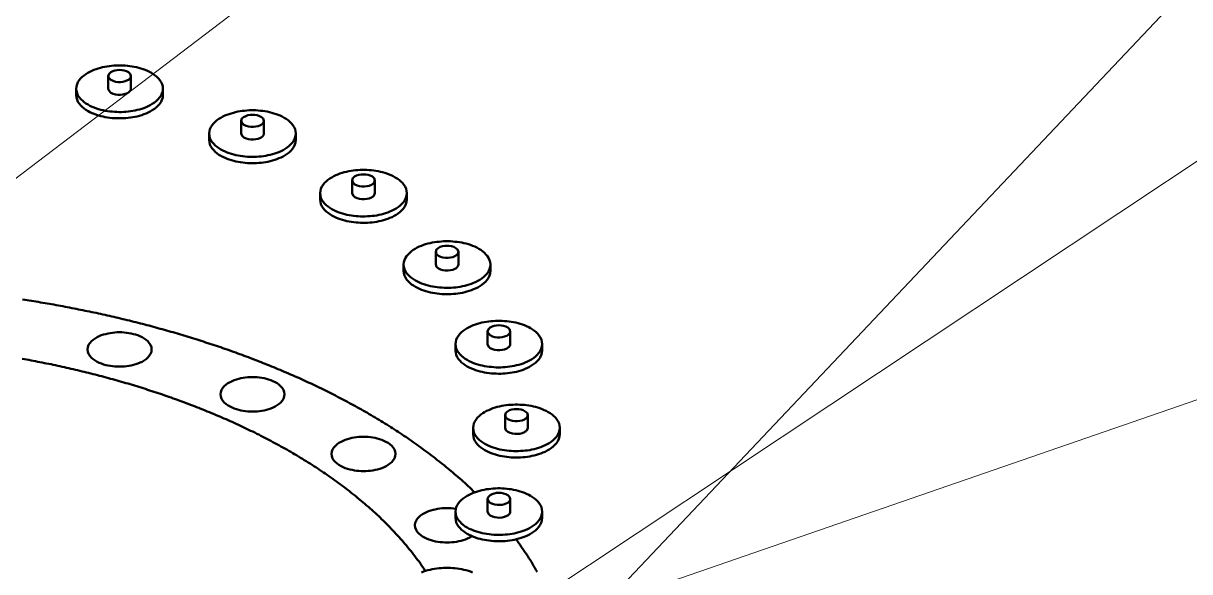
# Model space of a CAD drawing. Header units: millimetres. Extents: x 0 to 841, y 0 to 594.
# Drawn here: x 343.4 to 475, y 330.3 to 392.1 of the extents above; entities that cross this region are included whole.
import ezdxf

# ---------------------------------------------------------------- set-up
doc = ezdxf.new("R2010")
doc.units = ezdxf.units.MM
doc.layers.add('COTA', color=7, linetype='CONTINUOUS', lineweight=18)
doc.layers.add('VIS', color=7, linetype='CONTINUOUS', lineweight=50)

msp = doc.modelspace()

# ---------------------------------------------------------------- linework, layer by layer
at = {"layer": 'COTA'}
for p, q in [((327.15, 362.89), (556.82, 537.58)), ((390.73, 307.34), (557.25, 483.34)), ((369.61, 306.06), (556.67, 430.29)), ((345.11, 304.58), (556.22, 377.44))]:
    msp.add_line(p, q, dxfattribs=at)
at = {"layer": 'VIS'}
for points in [[(359.19, 384.75), (359.16, 385), (359.1, 385.25), (358.99, 385.48), (358.85, 385.7), (358.69, 385.9), (358.51, 386.08), (358.31, 386.24), (358.1, 386.39), (357.88, 386.53), (357.66, 386.65), (357.43, 386.76), (357.19, 386.86), (356.95, 386.95), (356.71, 387.03), (356.46, 387.1), (356.21, 387.16), (355.96, 387.21), (355.7, 387.26), (355.45, 387.3), (355.2, 387.33), (354.94, 387.35), (354.68, 387.36), (354.43, 387.37), (354.17, 387.37), (353.91, 387.36), (353.66, 387.35), (353.4, 387.33), (353.15, 387.3), (352.89, 387.26), (352.64, 387.21), (352.39, 387.16), (352.14, 387.1), (351.89, 387.03), (351.65, 386.95), (351.41, 386.86), (351.17, 386.76), (350.94, 386.65), (350.71, 386.53), (350.49, 386.39), (350.29, 386.24), (350.09, 386.08), (349.91, 385.9), (349.74, 385.7), (349.61, 385.48), (349.5, 385.25), (349.43, 385), (349.41, 384.75)], [(355.57, 386.18), (355.49, 386.42), (355.3, 386.6), (355.07, 386.73), (354.82, 386.81), (354.56, 386.85), (354.3, 386.86), (354.04, 386.85), (353.78, 386.81), (353.53, 386.73), (353.3, 386.6), (353.11, 386.42), (353.02, 386.18)], [(353.02, 386.18), (353.12, 385.92), (353.32, 385.74), (353.57, 385.62), (353.84, 385.54), (354.12, 385.5), (354.4, 385.5), (354.67, 385.53), (354.94, 385.59), (355.2, 385.7)], [(353.02, 386.18), (353.02, 384.75)], [(355.2, 385.7), (355.29, 385.75), (355.38, 385.82), (355.45, 385.89), (355.52, 385.98), (355.56, 386.07), (355.57, 386.18)], [(355.57, 386.18), (355.57, 384.75)], [(349.41, 384.75), (349.43, 384.49), (349.5, 384.24), (349.61, 384), (349.75, 383.78), (349.92, 383.58), (350.1, 383.4), (350.3, 383.24), (350.51, 383.09), (350.74, 382.95), (350.96, 382.83), (351.2, 382.72), (351.44, 382.62), (351.68, 382.53), (351.93, 382.45), (352.18, 382.38), (352.43, 382.32), (352.69, 382.27), (352.94, 382.22), (353.2, 382.19), (353.46, 382.16), (353.72, 382.14), (353.98, 382.13), (354.24, 382.12), (354.5, 382.12), (354.76, 382.13), (355.02, 382.15), (355.27, 382.17), (355.53, 382.21), (355.79, 382.25), (356.04, 382.3), (356.3, 382.35), (356.55, 382.42), (356.8, 382.49), (357.04, 382.57), (357.29, 382.67), (357.52, 382.77), (357.75, 382.89)], [(349.41, 384.75), (349.41, 384.03)], [(349.41, 384.03), (349.43, 383.77), (349.5, 383.52), (349.61, 383.28), (349.75, 383.07), (349.92, 382.87), (350.1, 382.68), (350.3, 382.52), (350.51, 382.37), (350.74, 382.23), (350.96, 382.11), (351.2, 382), (351.44, 381.9), (351.68, 381.81), (351.93, 381.73), (352.18, 381.66), (352.43, 381.6), (352.69, 381.55), (352.94, 381.51), (353.2, 381.47), (353.46, 381.44), (353.72, 381.42), (353.98, 381.41), (354.24, 381.41), (354.5, 381.41), (354.76, 381.42), (355.02, 381.43), (355.27, 381.46), (355.53, 381.49), (355.79, 381.53), (356.04, 381.58), (356.3, 381.63), (356.55, 381.7), (356.8, 381.77), (357.04, 381.86), (357.29, 381.95), (357.52, 382.06), (357.75, 382.17)], [(353.02, 384.75), (353.12, 384.49), (353.32, 384.3), (353.57, 384.18), (353.84, 384.11), (354.12, 384.07), (354.4, 384.06), (354.67, 384.09), (354.94, 384.16), (355.2, 384.26)], [(355.2, 384.26), (355.29, 384.32), (355.38, 384.38), (355.45, 384.46), (355.52, 384.54), (355.56, 384.64), (355.57, 384.75)], [(357.75, 382.89), (357.99, 383.03), (358.22, 383.18), (358.43, 383.35), (358.63, 383.53), (358.81, 383.74), (358.97, 383.97), (359.08, 384.21), (359.16, 384.47), (359.19, 384.75)], [(357.75, 382.17), (357.99, 382.31), (358.22, 382.46), (358.43, 382.63), (358.63, 382.82), (358.81, 383.02), (358.97, 383.25), (359.08, 383.5), (359.16, 383.76), (359.19, 384.03)], [(359.19, 384.75), (359.19, 384.03)], [(374.17, 379.69), (374.15, 379.95), (374.08, 380.19), (373.98, 380.43), (373.84, 380.64), (373.68, 380.84), (373.5, 381.02), (373.3, 381.19), (373.09, 381.34), (372.87, 381.47), (372.65, 381.6), (372.42, 381.71), (372.18, 381.81), (371.94, 381.89), (371.69, 381.97), (371.45, 382.04), (371.2, 382.11), (370.95, 382.16), (370.69, 382.2), (370.44, 382.24), (370.18, 382.27), (369.93, 382.29), (369.67, 382.31), (369.42, 382.31), (369.16, 382.31), (368.9, 382.31), (368.65, 382.29), (368.39, 382.27), (368.13, 382.24), (367.88, 382.2), (367.63, 382.16), (367.38, 382.11), (367.13, 382.04), (366.88, 381.97), (366.64, 381.89), (366.4, 381.81), (366.16, 381.71), (365.93, 381.6), (365.7, 381.47), (365.48, 381.34), (365.27, 381.19), (365.08, 381.02), (364.9, 380.84), (364.73, 380.64), (364.6, 380.43), (364.49, 380.19), (364.42, 379.95), (364.4, 379.69)], [(370.56, 381.12), (370.48, 381.37), (370.29, 381.55), (370.06, 381.67), (369.81, 381.75), (369.55, 381.79), (369.29, 381.81), (369.03, 381.79), (368.77, 381.75), (368.52, 381.67), (368.29, 381.55), (368.1, 381.37), (368.01, 381.12)], [(368.01, 381.12), (368.11, 380.87), (368.31, 380.68), (368.56, 380.56), (368.83, 380.48), (369.11, 380.45), (369.38, 380.44), (369.66, 380.47), (369.93, 380.53), (370.19, 380.64)], [(368.01, 381.12), (368.01, 379.69)], [(370.19, 380.64), (370.28, 380.69), (370.37, 380.76), (370.44, 380.83), (370.5, 380.92), (370.55, 381.02), (370.56, 381.12)], [(370.56, 381.12), (370.56, 379.69)], [(364.4, 379.69), (364.42, 379.43), (364.49, 379.18), (364.6, 378.95), (364.74, 378.73), (364.91, 378.53), (365.09, 378.34), (365.29, 378.18), (365.5, 378.03), (365.72, 377.89), (365.95, 377.77), (366.19, 377.66), (366.43, 377.56), (366.67, 377.47), (366.92, 377.39), (367.17, 377.32), (367.42, 377.26), (367.68, 377.21), (367.93, 377.17), (368.19, 377.13), (368.45, 377.1), (368.71, 377.08), (368.97, 377.07), (369.23, 377.07), (369.49, 377.07), (369.74, 377.08), (370, 377.09), (370.26, 377.12), (370.52, 377.15), (370.78, 377.19), (371.03, 377.24), (371.29, 377.3), (371.54, 377.36), (371.79, 377.43), (372.03, 377.52), (372.27, 377.61), (372.51, 377.72), (372.74, 377.83)], [(364.4, 379.69), (364.4, 378.97)], [(364.4, 378.97), (364.42, 378.71), (364.49, 378.46), (364.6, 378.23), (364.74, 378.01), (364.91, 377.81), (365.09, 377.63), (365.29, 377.46), (365.5, 377.31), (365.72, 377.18), (365.95, 377.05), (366.19, 376.94), (366.43, 376.84), (366.67, 376.76), (366.92, 376.68), (367.17, 376.61), (367.42, 376.55), (367.68, 376.5), (367.93, 376.45), (368.19, 376.42), (368.45, 376.39), (368.71, 376.37), (368.97, 376.35), (369.23, 376.35), (369.49, 376.35), (369.74, 376.36), (370, 376.38), (370.26, 376.4), (370.52, 376.43), (370.78, 376.47), (371.03, 376.52), (371.29, 376.58), (371.54, 376.64), (371.79, 376.72), (372.03, 376.8), (372.27, 376.9), (372.51, 377), (372.74, 377.12)], [(368.01, 379.69), (368.11, 379.43), (368.31, 379.25), (368.56, 379.13), (368.83, 379.05), (369.11, 379.01), (369.38, 379.01), (369.66, 379.04), (369.93, 379.1), (370.19, 379.21)], [(370.19, 379.21), (370.28, 379.26), (370.37, 379.32), (370.44, 379.4), (370.5, 379.49), (370.55, 379.58), (370.56, 379.69)], [(372.74, 377.83), (372.98, 377.97), (373.21, 378.12), (373.42, 378.29), (373.62, 378.48), (373.8, 378.68), (373.95, 378.91), (374.07, 379.16), (374.15, 379.42), (374.17, 379.69)], [(372.74, 377.12), (372.98, 377.25), (373.21, 377.41), (373.42, 377.57), (373.62, 377.76), (373.8, 377.97), (373.95, 378.19), (374.07, 378.44), (374.15, 378.7), (374.17, 378.97)], [(374.17, 379.69), (374.17, 378.97)], [(386.69, 372.97), (386.67, 373.22), (386.6, 373.47), (386.49, 373.71), (386.36, 373.92), (386.2, 374.12), (386.01, 374.3), (385.82, 374.47), (385.61, 374.62), (385.39, 374.75), (385.16, 374.87), (384.93, 374.99), (384.7, 375.08), (384.45, 375.17), (384.21, 375.25), (383.96, 375.32), (383.71, 375.38), (383.46, 375.44), (383.21, 375.48), (382.96, 375.52), (382.7, 375.55), (382.45, 375.57), (382.19, 375.59), (381.93, 375.59), (381.68, 375.59), (381.42, 375.59), (381.16, 375.57), (380.91, 375.55), (380.65, 375.52), (380.4, 375.48), (380.14, 375.44), (379.89, 375.38), (379.64, 375.32), (379.4, 375.25), (379.15, 375.17), (378.91, 375.08), (378.68, 374.99), (378.44, 374.87), (378.22, 374.75), (378, 374.62), (377.79, 374.47), (377.59, 374.3), (377.41, 374.12), (377.25, 373.92), (377.11, 373.71), (377.01, 373.47), (376.94, 373.22), (376.92, 372.97)], [(383.08, 374.4), (382.99, 374.65), (382.81, 374.83), (382.57, 374.95), (382.32, 375.03), (382.07, 375.07), (381.8, 375.09), (381.54, 375.07), (381.28, 375.03), (381.03, 374.95), (380.8, 374.83), (380.61, 374.65), (380.53, 374.4)], [(380.53, 374.4), (380.62, 374.15), (380.83, 373.96), (381.08, 373.84), (381.35, 373.76), (381.62, 373.73), (381.9, 373.72), (382.18, 373.75), (382.45, 373.81), (382.71, 373.92)], [(380.53, 374.4), (380.53, 372.97)], [(382.71, 373.92), (382.8, 373.97), (382.88, 374.04), (382.96, 374.11), (383.02, 374.2), (383.06, 374.3), (383.08, 374.4)], [(383.08, 374.4), (383.08, 372.97)], [(376.92, 372.97), (376.94, 372.71), (377.01, 372.46), (377.12, 372.23), (377.26, 372.01), (377.42, 371.81), (377.61, 371.62), (377.81, 371.46), (378.02, 371.31), (378.24, 371.17), (378.47, 371.05), (378.7, 370.94), (378.94, 370.84), (379.19, 370.75), (379.44, 370.67), (379.69, 370.6), (379.94, 370.54), (380.19, 370.49), (380.45, 370.45), (380.71, 370.41), (380.96, 370.38), (381.22, 370.36), (381.48, 370.35), (381.74, 370.35), (382, 370.35), (382.26, 370.36), (382.52, 370.37), (382.78, 370.4), (383.04, 370.43), (383.29, 370.47), (383.55, 370.52), (383.8, 370.57), (384.05, 370.64), (384.3, 370.71), (384.55, 370.8), (384.79, 370.89), (385.03, 371), (385.26, 371.11)], [(376.92, 372.97), (376.92, 372.25)], [(376.92, 372.25), (376.94, 371.99), (377.01, 371.74), (377.12, 371.51), (377.26, 371.29), (377.42, 371.09), (377.61, 370.91), (377.81, 370.74), (378.02, 370.59), (378.24, 370.46), (378.47, 370.33), (378.7, 370.22), (378.94, 370.12), (379.19, 370.04), (379.44, 369.96), (379.69, 369.89), (379.94, 369.83), (380.19, 369.77), (380.45, 369.73), (380.71, 369.7), (380.96, 369.67), (381.22, 369.65), (381.48, 369.63), (381.74, 369.63), (382, 369.63), (382.26, 369.64), (382.52, 369.66), (382.78, 369.68), (383.04, 369.71), (383.29, 369.75), (383.55, 369.8), (383.8, 369.86), (384.05, 369.92), (384.3, 370), (384.55, 370.08), (384.79, 370.18), (385.03, 370.28), (385.26, 370.4)], [(380.53, 372.97), (380.62, 372.71), (380.83, 372.53), (381.08, 372.41), (381.35, 372.33), (381.62, 372.29), (381.9, 372.29), (382.18, 372.32), (382.45, 372.38), (382.71, 372.49)], [(382.71, 372.49), (382.8, 372.54), (382.88, 372.6), (382.96, 372.68), (383.02, 372.77), (383.06, 372.86), (383.08, 372.97)], [(385.26, 371.11), (385.5, 371.25), (385.72, 371.4), (385.94, 371.57), (386.14, 371.76), (386.32, 371.96), (386.47, 372.19), (386.59, 372.44), (386.67, 372.7), (386.69, 372.97)], [(385.26, 370.4), (385.5, 370.53), (385.72, 370.69), (385.94, 370.85), (386.14, 371.04), (386.32, 371.25), (386.47, 371.47), (386.59, 371.72), (386.67, 371.98), (386.69, 372.25)], [(386.69, 372.97), (386.69, 372.25)], [(396.11, 364.92), (396.09, 365.18), (396.02, 365.43), (395.91, 365.66), (395.78, 365.88), (395.61, 366.07), (395.43, 366.26), (395.23, 366.42), (395.03, 366.57), (394.81, 366.71), (394.58, 366.83), (394.35, 366.94), (394.11, 367.04), (393.87, 367.13), (393.63, 367.21), (393.38, 367.28), (393.13, 367.34), (392.88, 367.39), (392.63, 367.44), (392.37, 367.47), (392.12, 367.5), (391.86, 367.52), (391.61, 367.54), (391.35, 367.55), (391.09, 367.55), (390.84, 367.54), (390.58, 367.52), (390.32, 367.5), (390.07, 367.47), (389.82, 367.44), (389.56, 367.39), (389.31, 367.34), (389.06, 367.28), (388.81, 367.21), (388.57, 367.13), (388.33, 367.04), (388.09, 366.94), (387.86, 366.83), (387.64, 366.71), (387.42, 366.57), (387.21, 366.42), (387.01, 366.26), (386.83, 366.07), (386.67, 365.88), (386.53, 365.66), (386.42, 365.43), (386.36, 365.18), (386.33, 364.92)], [(392.5, 366.36), (392.41, 366.6), (392.22, 366.78), (391.99, 366.9), (391.74, 366.98), (391.48, 367.03), (391.22, 367.04), (390.96, 367.03), (390.7, 366.98), (390.45, 366.9), (390.22, 366.78), (390.03, 366.6), (389.95, 366.36)], [(389.95, 366.36), (390.04, 366.1), (390.25, 365.92), (390.5, 365.79), (390.76, 365.72), (391.04, 365.68), (391.32, 365.67), (391.6, 365.7), (391.87, 365.77), (392.12, 365.87)], [(389.95, 366.36), (389.95, 364.92)], [(392.12, 365.87), (392.21, 365.93), (392.3, 365.99), (392.38, 366.07), (392.44, 366.15), (392.48, 366.25), (392.5, 366.36)], [(392.5, 366.36), (392.5, 364.92)], [(386.33, 364.92), (386.36, 364.66), (386.43, 364.41), (386.53, 364.18), (386.67, 363.96), (386.84, 363.76), (387.02, 363.58), (387.23, 363.41), (387.44, 363.26), (387.66, 363.13), (387.89, 363), (388.12, 362.89), (388.36, 362.79), (388.61, 362.71), (388.85, 362.63), (389.1, 362.56), (389.36, 362.5), (389.61, 362.44), (389.87, 362.4), (390.12, 362.37), (390.38, 362.34), (390.64, 362.32), (390.9, 362.3), (391.16, 362.3), (391.42, 362.3), (391.68, 362.31), (391.94, 362.33), (392.2, 362.35), (392.45, 362.38), (392.71, 362.42), (392.97, 362.47), (393.22, 362.53), (393.47, 362.59), (393.72, 362.67), (393.97, 362.75), (394.21, 362.85), (394.45, 362.95), (394.68, 363.07)], [(386.33, 364.92), (386.33, 364.21)], [(389.95, 364.92), (390.04, 364.67), (390.25, 364.48), (390.5, 364.36), (390.76, 364.28), (391.04, 364.24), (391.32, 364.24), (391.6, 364.27), (391.87, 364.33), (392.12, 364.44)], [(392.12, 364.44), (392.21, 364.49), (392.3, 364.56), (392.38, 364.63), (392.44, 364.72), (392.48, 364.82), (392.5, 364.92)], [(394.68, 363.07), (394.91, 363.2), (395.14, 363.36), (395.36, 363.52), (395.56, 363.71), (395.74, 363.92), (395.89, 364.14), (396.01, 364.39), (396.08, 364.65), (396.11, 364.92)], [(396.11, 364.92), (396.11, 364.21)], [(386.33, 364.21), (386.36, 363.95), (386.43, 363.7), (386.53, 363.46), (386.67, 363.24), (386.84, 363.04), (387.02, 362.86), (387.23, 362.69), (387.44, 362.54), (387.66, 362.41), (387.89, 362.29), (388.12, 362.18), (388.36, 362.08), (388.61, 361.99), (388.85, 361.91), (389.1, 361.84), (389.36, 361.78), (389.61, 361.73), (389.87, 361.68), (390.12, 361.65), (390.38, 361.62), (390.64, 361.6), (390.9, 361.59), (391.16, 361.58), (391.42, 361.58), (391.68, 361.59), (391.94, 361.61), (392.2, 361.63), (392.45, 361.67), (392.71, 361.71), (392.97, 361.75), (393.22, 361.81), (393.47, 361.88), (393.72, 361.95), (393.97, 362.03), (394.21, 362.13), (394.45, 362.23), (394.68, 362.35)], [(394.68, 362.35), (394.91, 362.49), (395.14, 362.64), (395.36, 362.81), (395.56, 362.99), (395.74, 363.2), (395.89, 363.43), (396.01, 363.67), (396.08, 363.93), (396.11, 364.21)], [(394.33, 339.24), (394.15, 339.42), (393.97, 339.59), (393.78, 339.77), (393.59, 339.94), (393.41, 340.12), (393.22, 340.29), (393.03, 340.46), (392.84, 340.63), (392.65, 340.8), (392.45, 340.97), (392.26, 341.14), (392.07, 341.3), (391.87, 341.47), (391.68, 341.64), (391.48, 341.8), (391.29, 341.96), (391.09, 342.13), (390.89, 342.29), (390.69, 342.45), (390.49, 342.61), (390.29, 342.77), (390.09, 342.92), (389.89, 343.08), (389.69, 343.24), (389.48, 343.39), (389.28, 343.55), (389.08, 343.7), (388.87, 343.85), (388.66, 344.01), (388.46, 344.16), (388.25, 344.31), (388.04, 344.46), (387.84, 344.6), (387.63, 344.75), (387.42, 344.9), (387.21, 345.05), (387, 345.19), (386.79, 345.34), (386.58, 345.48), (386.36, 345.62), (386.15, 345.76), (385.94, 345.9), (385.72, 346.05), (385.51, 346.19), (385.3, 346.32), (385.08, 346.46), (384.87, 346.6), (384.65, 346.74), (384.43, 346.87), (384.22, 347.01), (384, 347.14), (383.78, 347.27), (383.56, 347.41), (383.34, 347.54), (383.12, 347.67), (382.9, 347.8), (382.68, 347.93), (382.46, 348.06), (382.24, 348.19), (382.02, 348.31), (381.8, 348.44), (381.57, 348.57), (381.35, 348.69), (381.13, 348.82), (380.9, 348.94), (380.68, 349.06), (380.46, 349.19), (380.23, 349.31), (380.01, 349.43), (379.78, 349.55), (379.55, 349.67), (379.33, 349.79), (379.1, 349.91), (378.87, 350.02), (378.65, 350.14), (378.42, 350.26), (378.19, 350.37), (377.96, 350.49), (377.73, 350.6), (377.51, 350.71), (377.28, 350.83), (377.05, 350.94), (376.82, 351.05), (376.59, 351.16), (376.35, 351.27), (376.12, 351.38), (375.89, 351.49), (375.66, 351.6), (375.43, 351.7), (375.2, 351.81), (374.96, 351.92), (374.73, 352.02), (374.5, 352.13), (374.27, 352.23), (374.03, 352.34), (373.8, 352.44), (373.56, 352.54), (373.33, 352.64), (373.09, 352.74), (372.86, 352.84), (372.62, 352.94), (372.39, 353.04), (372.15, 353.14), (371.92, 353.24), (371.68, 353.34), (371.44, 353.44), (371.21, 353.53), (370.97, 353.63), (370.73, 353.72), (370.49, 353.82), (370.26, 353.91), (370.02, 354), (369.78, 354.1), (369.54, 354.19), (369.3, 354.28), (369.06, 354.37), (368.83, 354.46), (368.59, 354.55), (368.35, 354.64), (368.11, 354.73), (367.87, 354.82), (367.63, 354.91), (367.39, 354.99), (367.15, 355.08), (366.91, 355.17), (366.66, 355.25), (366.42, 355.34), (366.18, 355.42), (365.94, 355.5), (365.7, 355.59), (365.46, 355.67), (365.21, 355.75), (364.97, 355.83), (364.73, 355.91), (364.49, 355.99), (364.24, 356.07), (364, 356.15), (363.76, 356.23), (363.51, 356.31), (363.27, 356.39), (363.03, 356.46), (362.78, 356.54), (362.54, 356.62), (362.3, 356.69), (362.05, 356.77), (361.81, 356.84), (361.56, 356.92), (361.32, 356.99), (361.07, 357.06), (360.83, 357.13), (360.58, 357.21), (360.34, 357.28), (360.09, 357.35), (359.84, 357.42), (359.6, 357.49), (359.35, 357.56), (359.11, 357.63), (358.86, 357.69), (358.61, 357.76), (358.37, 357.83), (358.12, 357.9), (357.87, 357.96), (357.63, 358.03), (357.38, 358.09), (357.13, 358.16), (356.88, 358.22), (356.64, 358.29), (356.39, 358.35), (356.14, 358.41), (355.89, 358.47), (355.64, 358.54), (355.4, 358.6), (355.15, 358.66), (354.9, 358.72), (354.65, 358.78), (354.4, 358.84), (354.15, 358.9), (353.91, 358.95), (353.66, 359.01), (353.41, 359.07), (353.16, 359.13), (352.91, 359.18), (352.66, 359.24), (352.41, 359.29), (352.16, 359.35), (351.91, 359.4), (351.66, 359.46), (351.41, 359.51), (351.16, 359.57), (350.91, 359.62), (350.66, 359.67), (350.41, 359.72), (350.16, 359.77), (349.91, 359.82), (349.66, 359.87), (349.41, 359.92), (349.16, 359.97), (348.91, 360.02), (348.65, 360.07), (348.4, 360.12), (348.15, 360.17), (347.9, 360.21), (347.65, 360.26), (347.4, 360.31), (347.15, 360.35), (346.9, 360.4), (346.64, 360.44), (346.39, 360.49), (346.14, 360.53), (345.89, 360.57), (345.64, 360.62), (345.38, 360.66), (345.13, 360.7), (344.88, 360.74), (344.63, 360.79), (344.38, 360.83), (344.12, 360.87), (343.87, 360.91), (343.62, 360.95), (343.37, 360.98)], [(401.96, 355.95), (401.93, 356.21), (401.86, 356.45), (401.76, 356.69), (401.62, 356.9), (401.46, 357.1), (401.28, 357.29), (401.08, 357.45), (400.87, 357.6), (400.65, 357.73), (400.43, 357.86), (400.2, 357.97), (399.96, 358.07), (399.72, 358.16), (399.47, 358.24), (399.23, 358.31), (398.98, 358.37), (398.73, 358.42), (398.47, 358.46), (398.22, 358.5), (397.97, 358.53), (397.71, 358.55), (397.45, 358.57), (397.2, 358.57), (396.94, 358.57), (396.68, 358.57), (396.43, 358.55), (396.17, 358.53), (395.92, 358.5), (395.66, 358.46), (395.41, 358.42), (395.16, 358.37), (394.91, 358.31), (394.66, 358.24), (394.42, 358.16), (394.18, 358.07), (393.94, 357.97), (393.71, 357.86), (393.48, 357.73), (393.26, 357.6), (393.06, 357.45), (392.86, 357.29), (392.68, 357.1), (392.51, 356.9), (392.38, 356.69), (392.27, 356.45), (392.2, 356.21), (392.18, 355.95)], [(398.34, 357.39), (398.26, 357.63), (398.07, 357.81), (397.84, 357.93), (397.59, 358.01), (397.33, 358.06), (397.07, 358.07), (396.81, 358.06), (396.55, 358.01), (396.3, 357.93), (396.07, 357.81), (395.88, 357.63), (395.79, 357.39)], [(350.69, 355.34), (350.72, 355.6), (350.81, 355.85), (350.95, 356.07), (351.12, 356.27), (351.32, 356.44), (351.53, 356.59), (351.76, 356.73), (352, 356.84), (352.24, 356.94), (352.49, 357.02), (352.74, 357.09), (353, 357.15), (353.25, 357.2), (353.51, 357.24), (353.77, 357.26), (354.04, 357.28), (354.3, 357.28), (354.56, 357.28), (354.82, 357.26), (355.08, 357.24), (355.34, 357.2), (355.6, 357.15), (355.86, 357.09), (356.11, 357.02), (356.36, 356.94), (356.6, 356.84), (356.84, 356.73), (357.06, 356.59), (357.28, 356.44), (357.47, 356.27), (357.65, 356.07), (357.79, 355.85), (357.88, 355.6), (357.91, 355.34)], [(357.91, 355.34), (357.88, 355.6), (357.79, 355.85), (357.65, 356.07), (357.47, 356.27), (357.28, 356.44), (357.06, 356.59), (356.84, 356.73), (356.6, 356.84), (356.36, 356.94), (356.11, 357.02), (355.86, 357.09), (355.6, 357.15), (355.34, 357.2), (355.08, 357.24), (354.82, 357.26), (354.56, 357.28), (354.3, 357.28), (354.04, 357.28), (353.77, 357.26), (353.51, 357.24), (353.25, 357.2), (353, 357.15), (352.74, 357.09), (352.49, 357.02), (352.24, 356.94), (352, 356.84), (351.76, 356.73), (351.53, 356.59), (351.32, 356.44), (351.12, 356.27), (350.95, 356.07), (350.81, 355.85), (350.72, 355.6), (350.69, 355.34)], [(395.79, 357.39), (395.89, 357.13), (396.09, 356.94), (396.34, 356.82), (396.61, 356.75), (396.89, 356.71), (397.16, 356.7), (397.44, 356.73), (397.71, 356.8), (397.97, 356.9)], [(395.79, 357.39), (395.79, 355.95)], [(397.97, 356.9), (398.06, 356.96), (398.15, 357.02), (398.22, 357.1), (398.29, 357.18), (398.33, 357.28), (398.34, 357.39)], [(398.34, 357.39), (398.34, 355.95)], [(356.85, 353.97), (356.62, 353.86), (356.37, 353.76), (356.13, 353.67), (355.87, 353.6), (355.62, 353.54), (355.36, 353.49), (355.1, 353.45), (354.84, 353.43), (354.57, 353.41), (354.31, 353.41), (354.05, 353.41), (353.78, 353.43), (353.52, 353.45), (353.26, 353.49), (353, 353.53), (352.75, 353.59), (352.49, 353.66), (352.25, 353.75), (352, 353.85), (351.76, 353.96), (351.54, 354.09), (351.32, 354.25), (351.12, 354.42), (350.95, 354.62), (350.81, 354.84), (350.72, 355.08), (350.69, 355.34)], [(350.69, 355.34), (350.72, 355.08), (350.81, 354.84), (350.95, 354.62), (351.12, 354.42), (351.32, 354.25), (351.54, 354.09), (351.76, 353.96), (352, 353.85), (352.25, 353.75), (352.49, 353.66), (352.75, 353.59), (353, 353.53), (353.26, 353.49), (353.52, 353.45), (353.78, 353.43), (354.05, 353.41), (354.31, 353.41), (354.57, 353.41), (354.84, 353.43), (355.1, 353.45), (355.36, 353.49), (355.62, 353.54), (355.87, 353.6), (356.13, 353.67), (356.37, 353.76), (356.62, 353.86), (356.85, 353.97)], [(357.91, 355.34), (357.88, 355.09), (357.79, 354.84), (357.65, 354.62), (357.48, 354.43), (357.29, 354.26), (357.08, 354.11), (356.85, 353.97)], [(356.85, 353.97), (357.08, 354.11), (357.29, 354.26), (357.48, 354.43), (357.65, 354.62), (357.79, 354.84), (357.88, 355.09), (357.91, 355.34)], [(392.18, 355.95), (392.2, 355.69), (392.27, 355.44), (392.38, 355.21), (392.52, 354.99), (392.69, 354.79), (392.87, 354.61), (393.07, 354.44), (393.28, 354.29), (393.5, 354.16), (393.73, 354.03), (393.97, 353.92), (394.21, 353.82), (394.45, 353.73), (394.7, 353.66), (394.95, 353.59), (395.2, 353.53), (395.46, 353.47), (395.71, 353.43), (395.97, 353.39), (396.23, 353.37), (396.49, 353.35), (396.75, 353.33), (397.01, 353.33), (397.27, 353.33), (397.53, 353.34), (397.79, 353.36), (398.04, 353.38), (398.3, 353.41), (398.56, 353.45), (398.81, 353.5), (399.07, 353.56), (399.32, 353.62), (399.57, 353.7), (399.81, 353.78), (400.05, 353.87), (400.29, 353.98), (400.52, 354.1)], [(392.18, 355.95), (392.18, 355.23)], [(392.18, 355.23), (392.2, 354.98), (392.27, 354.73), (392.38, 354.49), (392.52, 354.27), (392.69, 354.07), (392.87, 353.89), (393.07, 353.72), (393.28, 353.57), (393.5, 353.44), (393.73, 353.32), (393.97, 353.21), (394.21, 353.11), (394.45, 353.02), (394.7, 352.94), (394.95, 352.87), (395.2, 352.81), (395.46, 352.76), (395.71, 352.71), (395.97, 352.68), (396.23, 352.65), (396.49, 352.63), (396.75, 352.62), (397.01, 352.61), (397.27, 352.61), (397.53, 352.62), (397.79, 352.64), (398.04, 352.66), (398.3, 352.7), (398.56, 352.74), (398.81, 352.78), (399.07, 352.84), (399.32, 352.91), (399.57, 352.98), (399.81, 353.06), (400.05, 353.16), (400.29, 353.26), (400.52, 353.38)], [(395.79, 355.95), (395.89, 355.69), (396.09, 355.51), (396.34, 355.39), (396.61, 355.31), (396.89, 355.27), (397.16, 355.27), (397.44, 355.3), (397.71, 355.36), (397.97, 355.47)], [(397.97, 355.47), (398.06, 355.52), (398.15, 355.59), (398.22, 355.66), (398.29, 355.75), (398.33, 355.85), (398.34, 355.95)], [(400.52, 354.1), (400.76, 354.23), (400.99, 354.38), (401.2, 354.55), (401.4, 354.74), (401.58, 354.95), (401.73, 355.17), (401.85, 355.42), (401.93, 355.68), (401.96, 355.95)], [(400.52, 353.38), (400.76, 353.52), (400.99, 353.67), (401.2, 353.84), (401.4, 354.02), (401.58, 354.23), (401.73, 354.45), (401.85, 354.7), (401.93, 354.96), (401.96, 355.23)], [(401.96, 355.95), (401.96, 355.23)], [(388.8, 330.37), (388.65, 330.58), (388.51, 330.79), (388.36, 331), (388.22, 331.21), (388.07, 331.42), (387.91, 331.63), (387.76, 331.83), (387.61, 332.03), (387.45, 332.24), (387.29, 332.44), (387.13, 332.64), (386.97, 332.84), (386.81, 333.03), (386.65, 333.23), (386.48, 333.43), (386.32, 333.62), (386.15, 333.81), (385.98, 334), (385.81, 334.19), (385.64, 334.38), (385.46, 334.57), (385.29, 334.76), (385.11, 334.94), (384.94, 335.13), (384.76, 335.31), (384.58, 335.5), (384.4, 335.68), (384.22, 335.86), (384.04, 336.04), (383.85, 336.21), (383.67, 336.39), (383.48, 336.57), (383.29, 336.74), (383.11, 336.91), (382.92, 337.09), (382.73, 337.26), (382.54, 337.43), (382.35, 337.6), (382.15, 337.77), (381.96, 337.93), (381.76, 338.1), (381.57, 338.26), (381.37, 338.43), (381.18, 338.59), (380.98, 338.75), (380.78, 338.91), (380.58, 339.07), (380.38, 339.23), (380.18, 339.39), (379.98, 339.54), (379.77, 339.7), (379.57, 339.85), (379.36, 340.01), (379.16, 340.16), (378.95, 340.31), (378.75, 340.46), (378.54, 340.61), (378.33, 340.76), (378.12, 340.91), (377.91, 341.06), (377.7, 341.2), (377.49, 341.35), (377.28, 341.49), (377.07, 341.63), (376.86, 341.77), (376.64, 341.92), (376.43, 342.06), (376.21, 342.19), (376, 342.33), (375.78, 342.47), (375.57, 342.61), (375.35, 342.74), (375.13, 342.88), (374.92, 343.01), (374.7, 343.14), (374.48, 343.28), (374.26, 343.41), (374.04, 343.54), (373.82, 343.67), (373.6, 343.79), (373.38, 343.92), (373.15, 344.05), (372.93, 344.17), (372.71, 344.3), (372.49, 344.42), (372.26, 344.55), (372.04, 344.67), (371.81, 344.79), (371.59, 344.91), (371.36, 345.03), (371.14, 345.15), (370.91, 345.27), (370.68, 345.39), (370.45, 345.51), (370.23, 345.62), (370, 345.74), (369.77, 345.85), (369.54, 345.97), (369.31, 346.08), (369.08, 346.19), (368.85, 346.3), (368.62, 346.41), (368.39, 346.52), (368.16, 346.63), (367.93, 346.74), (367.7, 346.85), (367.46, 346.96), (367.23, 347.06), (367, 347.17), (366.77, 347.27), (366.53, 347.38), (366.3, 347.48), (366.06, 347.58), (365.83, 347.68), (365.59, 347.78), (365.36, 347.88), (365.12, 347.98), (364.89, 348.08), (364.65, 348.18), (364.42, 348.28), (364.18, 348.37), (363.94, 348.47), (363.7, 348.57), (363.47, 348.66), (363.23, 348.76), (362.99, 348.85), (362.75, 348.94), (362.51, 349.03), (362.28, 349.12), (362.04, 349.21), (361.8, 349.3), (361.56, 349.39), (361.32, 349.48), (361.08, 349.57), (360.84, 349.66), (360.6, 349.74), (360.36, 349.83), (360.12, 349.92), (359.87, 350), (359.63, 350.08), (359.39, 350.17), (359.15, 350.25), (358.91, 350.33), (358.66, 350.41), (358.42, 350.49), (358.18, 350.58), (357.94, 350.65), (357.69, 350.73), (357.45, 350.81), (357.21, 350.89), (356.96, 350.97), (356.72, 351.04), (356.47, 351.12), (356.23, 351.19), (355.99, 351.27), (355.74, 351.34), (355.5, 351.42), (355.25, 351.49), (355.01, 351.56), (354.76, 351.63), (354.51, 351.7), (354.27, 351.77), (354.02, 351.84), (353.78, 351.91), (353.53, 351.98), (353.28, 352.05), (353.04, 352.12), (352.79, 352.18), (352.54, 352.25), (352.3, 352.32), (352.05, 352.38), (351.8, 352.44), (351.55, 352.51), (351.31, 352.57), (351.06, 352.63), (350.81, 352.7), (350.56, 352.76), (350.31, 352.82), (350.07, 352.88), (349.82, 352.94), (349.57, 353), (349.32, 353.06), (349.07, 353.12), (348.82, 353.17), (348.57, 353.23), (348.32, 353.29), (348.07, 353.34), (347.82, 353.4), (347.57, 353.45), (347.32, 353.51), (347.07, 353.56), (346.82, 353.62), (346.57, 353.67), (346.32, 353.72), (346.07, 353.77), (345.82, 353.82), (345.57, 353.87), (345.32, 353.92), (345.07, 353.97), (344.82, 354.02), (344.57, 354.07), (344.32, 354.12), (344.07, 354.17), (343.82, 354.21), (343.56, 354.26), (343.31, 354.3)], [(388.8, 330.37), (388.65, 330.58), (388.51, 330.79), (388.36, 331), (388.22, 331.21), (388.07, 331.42), (387.91, 331.63), (387.76, 331.83), (387.61, 332.03), (387.45, 332.24), (387.29, 332.44), (387.13, 332.64), (386.97, 332.84), (386.81, 333.03), (386.65, 333.23), (386.48, 333.43), (386.32, 333.62), (386.15, 333.81), (385.98, 334), (385.81, 334.19), (385.64, 334.38), (385.46, 334.57), (385.29, 334.76), (385.11, 334.94), (384.94, 335.13), (384.76, 335.31), (384.58, 335.5), (384.4, 335.68), (384.22, 335.86), (384.04, 336.04), (383.85, 336.21), (383.67, 336.39), (383.48, 336.57), (383.29, 336.74), (383.11, 336.91), (382.92, 337.09), (382.73, 337.26), (382.54, 337.43), (382.35, 337.6), (382.15, 337.77), (381.96, 337.93), (381.76, 338.1), (381.57, 338.26), (381.37, 338.43), (381.18, 338.59), (380.98, 338.75), (380.78, 338.91), (380.58, 339.07), (380.38, 339.23), (380.18, 339.39), (379.98, 339.54), (379.77, 339.7), (379.57, 339.85), (379.36, 340.01), (379.16, 340.16), (378.95, 340.31), (378.75, 340.46), (378.54, 340.61), (378.33, 340.76), (378.12, 340.91), (377.91, 341.06), (377.7, 341.2), (377.49, 341.35), (377.28, 341.49), (377.07, 341.63), (376.86, 341.77), (376.64, 341.92), (376.43, 342.06), (376.21, 342.19), (376, 342.33), (375.78, 342.47), (375.57, 342.61), (375.35, 342.74), (375.13, 342.88), (374.92, 343.01), (374.7, 343.14), (374.48, 343.28), (374.26, 343.41), (374.04, 343.54), (373.82, 343.67), (373.6, 343.79), (373.38, 343.92), (373.15, 344.05), (372.93, 344.17), (372.71, 344.3), (372.49, 344.42), (372.26, 344.55), (372.04, 344.67), (371.81, 344.79), (371.59, 344.91), (371.36, 345.03), (371.14, 345.15), (370.91, 345.27), (370.68, 345.39), (370.45, 345.51), (370.23, 345.62), (370, 345.74), (369.77, 345.85), (369.54, 345.97), (369.31, 346.08), (369.08, 346.19), (368.85, 346.3), (368.62, 346.41), (368.39, 346.52), (368.16, 346.63), (367.93, 346.74), (367.7, 346.85), (367.46, 346.96), (367.23, 347.06), (367, 347.17), (366.77, 347.27), (366.53, 347.38), (366.3, 347.48), (366.06, 347.58), (365.83, 347.68), (365.59, 347.78), (365.36, 347.88), (365.12, 347.98), (364.89, 348.08), (364.65, 348.18), (364.42, 348.28), (364.18, 348.37), (363.94, 348.47), (363.7, 348.57), (363.47, 348.66), (363.23, 348.76), (362.99, 348.85), (362.75, 348.94), (362.51, 349.03), (362.28, 349.12), (362.04, 349.21), (361.8, 349.3), (361.56, 349.39), (361.32, 349.48), (361.08, 349.57), (360.84, 349.66), (360.6, 349.74), (360.36, 349.83), (360.12, 349.92), (359.87, 350), (359.63, 350.08), (359.39, 350.17), (359.15, 350.25), (358.91, 350.33), (358.66, 350.41), (358.42, 350.49), (358.18, 350.58), (357.94, 350.65), (357.69, 350.73), (357.45, 350.81), (357.21, 350.89), (356.96, 350.97), (356.72, 351.04), (356.47, 351.12), (356.23, 351.19), (355.99, 351.27), (355.74, 351.34), (355.5, 351.42), (355.25, 351.49), (355.01, 351.56), (354.76, 351.63), (354.51, 351.7), (354.27, 351.77), (354.02, 351.84), (353.78, 351.91), (353.53, 351.98), (353.28, 352.05), (353.04, 352.12), (352.79, 352.18), (352.54, 352.25), (352.3, 352.32), (352.05, 352.38), (351.8, 352.44), (351.55, 352.51), (351.31, 352.57), (351.06, 352.63), (350.81, 352.7), (350.56, 352.76), (350.31, 352.82), (350.07, 352.88), (349.82, 352.94), (349.57, 353), (349.32, 353.06), (349.07, 353.12), (348.82, 353.17), (348.57, 353.23), (348.32, 353.29), (348.07, 353.34), (347.82, 353.4), (347.57, 353.45), (347.32, 353.51), (347.07, 353.56), (346.82, 353.62), (346.57, 353.67), (346.32, 353.72), (346.07, 353.77), (345.82, 353.82), (345.57, 353.87), (345.32, 353.92), (345.07, 353.97), (344.82, 354.02), (344.57, 354.07), (344.32, 354.12), (344.07, 354.17), (343.82, 354.21), (343.56, 354.26), (343.31, 354.3)], [(365.67, 350.29), (365.71, 350.55), (365.8, 350.79), (365.94, 351.02), (366.11, 351.21), (366.31, 351.39), (366.52, 351.54), (366.75, 351.67), (366.98, 351.78), (367.23, 351.88), (367.48, 351.97), (367.73, 352.04), (367.98, 352.1), (368.24, 352.15), (368.5, 352.18), (368.76, 352.21), (369.02, 352.22), (369.29, 352.23), (369.55, 352.22), (369.81, 352.21), (370.07, 352.18), (370.33, 352.15), (370.59, 352.1), (370.85, 352.04), (371.1, 351.97), (371.35, 351.88), (371.59, 351.78), (371.83, 351.67), (372.05, 351.54), (372.27, 351.39), (372.46, 351.21), (372.64, 351.02), (372.77, 350.79), (372.87, 350.55), (372.9, 350.29)], [(372.9, 350.29), (372.87, 350.55), (372.77, 350.79), (372.64, 351.02), (372.46, 351.21), (372.27, 351.39), (372.05, 351.54), (371.83, 351.67), (371.59, 351.78), (371.35, 351.88), (371.1, 351.97), (370.85, 352.04), (370.59, 352.1), (370.33, 352.15), (370.07, 352.18), (369.81, 352.21), (369.55, 352.22), (369.29, 352.23), (369.02, 352.22), (368.76, 352.21), (368.5, 352.18), (368.24, 352.15), (367.98, 352.1), (367.73, 352.04), (367.48, 351.97), (367.23, 351.88), (366.98, 351.78), (366.75, 351.67), (366.52, 351.54), (366.31, 351.39), (366.11, 351.21), (365.94, 351.02), (365.8, 350.79), (365.71, 350.55), (365.67, 350.29)], [(371.84, 348.92), (371.61, 348.8), (371.36, 348.7), (371.11, 348.62), (370.86, 348.54), (370.6, 348.48), (370.35, 348.43), (370.09, 348.4), (369.82, 348.37), (369.56, 348.35), (369.3, 348.35), (369.04, 348.35), (368.77, 348.37), (368.51, 348.39), (368.25, 348.43), (367.99, 348.48), (367.74, 348.54), (367.48, 348.61), (367.23, 348.69), (366.99, 348.79), (366.75, 348.91), (366.53, 349.04), (366.31, 349.19), (366.11, 349.36), (365.94, 349.56), (365.8, 349.78), (365.71, 350.03), (365.67, 350.29)], [(365.67, 350.29), (365.71, 350.03), (365.8, 349.78), (365.94, 349.56), (366.11, 349.36), (366.31, 349.19), (366.53, 349.04), (366.75, 348.91), (366.99, 348.79), (367.23, 348.69), (367.48, 348.61), (367.74, 348.54), (367.99, 348.48), (368.25, 348.43), (368.51, 348.39), (368.77, 348.37), (369.04, 348.35), (369.3, 348.35), (369.56, 348.35), (369.82, 348.37), (370.09, 348.4), (370.35, 348.43), (370.6, 348.48), (370.86, 348.54), (371.11, 348.62), (371.36, 348.7), (371.61, 348.8), (371.84, 348.92)], [(372.9, 350.29), (372.87, 350.03), (372.78, 349.79), (372.64, 349.57), (372.47, 349.37), (372.28, 349.2), (372.07, 349.05), (371.84, 348.92)], [(371.84, 348.92), (372.07, 349.05), (372.28, 349.2), (372.47, 349.37), (372.64, 349.57), (372.78, 349.79), (372.87, 350.03), (372.9, 350.29)], [(372.9, 350.29), (372.9, 350.29)], [(403.94, 346.51), (403.91, 346.76), (403.85, 347.01), (403.74, 347.24), (403.6, 347.46), (403.44, 347.66), (403.26, 347.84), (403.06, 348.01), (402.85, 348.16), (402.64, 348.29), (402.41, 348.41), (402.18, 348.52), (401.94, 348.62), (401.7, 348.71), (401.46, 348.79), (401.21, 348.86), (400.96, 348.92), (400.71, 348.98), (400.46, 349.02), (400.2, 349.06), (399.95, 349.09), (399.69, 349.11), (399.44, 349.12), (399.18, 349.13), (398.92, 349.13), (398.66, 349.12), (398.41, 349.11), (398.15, 349.09), (397.9, 349.06), (397.64, 349.02), (397.39, 348.98), (397.14, 348.92), (396.89, 348.86), (396.64, 348.79), (396.4, 348.71), (396.16, 348.62), (395.92, 348.52), (395.69, 348.41), (395.46, 348.29), (395.25, 348.16), (395.04, 348.01), (394.84, 347.84), (394.66, 347.66), (394.5, 347.46), (394.36, 347.24), (394.25, 347.01), (394.19, 346.76), (394.16, 346.51)], [(400.32, 347.94), (400.24, 348.19), (400.05, 348.37), (399.82, 348.49), (399.57, 348.57), (399.31, 348.61), (399.05, 348.63), (398.79, 348.61), (398.53, 348.57), (398.28, 348.49), (398.05, 348.37), (397.86, 348.19), (397.78, 347.94)], [(397.78, 347.94), (397.87, 347.68), (398.08, 347.5), (398.33, 347.38), (398.59, 347.3), (398.87, 347.26), (399.15, 347.26), (399.42, 347.29), (399.69, 347.35), (399.95, 347.46)], [(397.78, 347.94), (397.78, 346.51)], [(399.95, 347.46), (400.04, 347.51), (400.13, 347.58), (400.2, 347.65), (400.27, 347.74), (400.31, 347.84), (400.32, 347.94)], [(400.32, 347.94), (400.32, 346.51)], [(394.16, 346.51), (394.19, 346.25), (394.26, 346), (394.36, 345.76), (394.5, 345.54), (394.67, 345.34), (394.85, 345.16), (395.05, 345), (395.27, 344.85), (395.49, 344.71), (395.72, 344.59), (395.95, 344.48), (396.19, 344.38), (396.43, 344.29), (396.68, 344.21), (396.93, 344.14), (397.19, 344.08), (397.44, 344.03), (397.7, 343.99), (397.95, 343.95), (398.21, 343.92), (398.47, 343.9), (398.73, 343.89), (398.99, 343.88), (399.25, 343.89), (399.51, 343.9), (399.77, 343.91), (400.03, 343.94), (400.28, 343.97), (400.54, 344.01), (400.8, 344.06), (401.05, 344.11), (401.3, 344.18), (401.55, 344.25), (401.79, 344.34), (402.04, 344.43), (402.27, 344.54), (402.51, 344.65)], [(394.16, 346.51), (394.16, 345.79)], [(397.78, 346.51), (397.87, 346.25), (398.08, 346.07), (398.33, 345.94), (398.59, 345.87), (398.87, 345.83), (399.15, 345.83), (399.42, 345.85), (399.69, 345.92), (399.95, 346.02)], [(399.95, 346.02), (400.04, 346.08), (400.13, 346.14), (400.2, 346.22), (400.27, 346.3), (400.31, 346.4), (400.32, 346.51)], [(402.51, 344.65), (402.74, 344.79), (402.97, 344.94), (403.19, 345.11), (403.38, 345.3), (403.56, 345.5), (403.72, 345.73), (403.84, 345.97), (403.91, 346.24), (403.94, 346.51)], [(403.94, 346.51), (403.94, 345.79)], [(378.19, 343.57), (378.22, 343.83), (378.32, 344.07), (378.45, 344.3), (378.63, 344.49), (378.82, 344.67), (379.04, 344.82), (379.27, 344.95), (379.5, 345.06), (379.74, 345.16), (379.99, 345.25), (380.25, 345.32), (380.5, 345.38), (380.76, 345.42), (381.02, 345.46), (381.28, 345.49), (381.54, 345.5), (381.8, 345.51), (382.07, 345.5), (382.33, 345.49), (382.59, 345.46), (382.85, 345.42), (383.11, 345.38), (383.36, 345.32), (383.61, 345.25), (383.86, 345.16), (384.11, 345.06), (384.34, 344.95), (384.57, 344.82), (384.78, 344.67), (384.98, 344.49), (385.15, 344.3), (385.29, 344.07), (385.38, 343.83), (385.42, 343.57)], [(385.42, 343.57), (385.38, 343.83), (385.29, 344.07), (385.15, 344.3), (384.98, 344.49), (384.78, 344.67), (384.57, 344.82), (384.34, 344.95), (384.11, 345.06), (383.86, 345.16), (383.61, 345.25), (383.36, 345.32), (383.11, 345.38), (382.85, 345.42), (382.59, 345.46), (382.33, 345.49), (382.07, 345.5), (381.8, 345.51), (381.54, 345.5), (381.28, 345.49), (381.02, 345.46), (380.76, 345.42), (380.5, 345.38), (380.25, 345.32), (379.99, 345.25), (379.74, 345.16), (379.5, 345.06), (379.27, 344.95), (379.04, 344.82), (378.82, 344.67), (378.63, 344.49), (378.45, 344.3), (378.32, 344.07), (378.22, 343.83), (378.19, 343.57)], [(394.16, 345.79), (394.19, 345.53), (394.26, 345.28), (394.36, 345.05), (394.5, 344.83), (394.67, 344.63), (394.85, 344.45), (395.05, 344.28), (395.27, 344.13), (395.49, 343.99), (395.72, 343.87), (395.95, 343.76), (396.19, 343.66), (396.43, 343.57), (396.68, 343.49), (396.93, 343.43), (397.19, 343.36), (397.44, 343.31), (397.7, 343.27), (397.95, 343.23), (398.21, 343.21), (398.47, 343.18), (398.73, 343.17), (398.99, 343.17), (399.25, 343.17), (399.51, 343.18), (399.77, 343.19), (400.03, 343.22), (400.28, 343.25), (400.54, 343.29), (400.8, 343.34), (401.05, 343.4), (401.3, 343.46), (401.55, 343.54), (401.79, 343.62), (402.04, 343.71), (402.27, 343.82), (402.51, 343.94)], [(402.51, 343.94), (402.74, 344.07), (402.97, 344.22), (403.19, 344.39), (403.38, 344.58), (403.56, 344.78), (403.72, 345.01), (403.84, 345.26), (403.91, 345.52), (403.94, 345.79)], [(384.36, 342.2), (384.12, 342.08), (383.88, 341.98), (383.63, 341.89), (383.38, 341.82), (383.12, 341.76), (382.86, 341.71), (382.6, 341.68), (382.34, 341.65), (382.08, 341.63), (381.82, 341.63), (381.55, 341.63), (381.29, 341.65), (381.03, 341.67), (380.77, 341.71), (380.51, 341.76), (380.25, 341.82), (380, 341.89), (379.75, 341.97), (379.51, 342.07), (379.27, 342.19), (379.04, 342.32), (378.83, 342.47), (378.63, 342.64), (378.46, 342.84), (378.32, 343.06), (378.22, 343.31), (378.19, 343.57)], [(378.19, 343.57), (378.22, 343.31), (378.32, 343.06), (378.46, 342.84), (378.63, 342.64), (378.83, 342.47), (379.04, 342.32), (379.27, 342.19), (379.51, 342.07), (379.75, 341.97), (380, 341.89), (380.25, 341.82), (380.51, 341.76), (380.77, 341.71), (381.03, 341.67), (381.29, 341.65), (381.55, 341.63), (381.82, 341.63), (382.08, 341.63), (382.34, 341.65), (382.6, 341.68), (382.86, 341.71), (383.12, 341.76), (383.38, 341.82), (383.63, 341.89), (383.88, 341.98), (384.12, 342.08), (384.36, 342.2)], [(378.19, 343.57), (378.19, 343.57)], [(385.42, 343.57), (385.38, 343.31), (385.29, 343.07), (385.16, 342.85), (384.99, 342.65), (384.79, 342.48), (384.58, 342.33), (384.36, 342.2)], [(384.36, 342.2), (384.58, 342.33), (384.79, 342.48), (384.99, 342.65), (385.16, 342.85), (385.29, 343.07), (385.38, 343.31), (385.42, 343.57)], [(401.96, 337.06), (401.93, 337.32), (401.86, 337.57), (401.76, 337.8), (401.62, 338.02), (401.46, 338.22), (401.28, 338.4), (401.08, 338.56), (400.87, 338.71), (400.65, 338.85), (400.43, 338.97), (400.2, 339.08), (399.96, 339.18), (399.72, 339.27), (399.47, 339.35), (399.23, 339.42), (398.98, 339.48), (398.73, 339.53), (398.47, 339.58), (398.22, 339.61), (397.97, 339.64), (397.71, 339.66), (397.45, 339.68), (397.2, 339.69), (396.94, 339.69), (396.68, 339.68), (396.43, 339.66), (396.17, 339.64), (395.92, 339.61), (395.66, 339.58), (395.41, 339.53), (395.16, 339.48), (394.91, 339.42), (394.66, 339.35), (394.42, 339.27), (394.18, 339.18), (393.94, 339.08), (393.71, 338.97), (393.48, 338.85), (393.26, 338.71), (393.06, 338.56), (392.86, 338.4), (392.68, 338.22), (392.51, 338.02), (392.38, 337.8), (392.27, 337.57), (392.2, 337.32), (392.18, 337.06)], [(398.34, 338.5), (398.26, 338.74), (398.07, 338.92), (397.84, 339.04), (397.59, 339.12), (397.33, 339.17), (397.07, 339.18), (396.81, 339.17), (396.55, 339.12), (396.3, 339.04), (396.07, 338.92), (395.88, 338.74), (395.79, 338.5)], [(395.79, 338.5), (395.89, 338.24), (396.09, 338.06), (396.34, 337.93), (396.61, 337.86), (396.89, 337.82), (397.16, 337.82), (397.44, 337.84), (397.71, 337.91), (397.97, 338.01)], [(395.79, 338.5), (395.79, 337.06)], [(397.97, 338.01), (398.06, 338.07), (398.15, 338.13), (398.22, 338.21), (398.29, 338.29), (398.33, 338.39), (398.34, 338.5)], [(398.34, 338.5), (398.34, 337.06)], [(387.61, 335.52), (387.64, 335.78), (387.73, 336.02), (387.87, 336.24), (388.04, 336.44), (388.23, 336.61), (388.44, 336.76), (388.67, 336.89), (388.9, 337.01), (389.14, 337.11), (389.39, 337.19), (389.64, 337.26), (389.89, 337.32), (390.15, 337.37), (390.4, 337.41), (390.66, 337.44), (390.92, 337.45), (391.18, 337.46), (391.44, 337.46), (391.7, 337.44), (391.96, 337.42), (392.22, 337.39)], [(392.22, 337.39), (391.96, 337.42), (391.7, 337.44), (391.44, 337.46), (391.18, 337.46), (390.92, 337.45), (390.66, 337.44), (390.4, 337.41), (390.15, 337.37), (389.89, 337.32), (389.64, 337.26), (389.39, 337.19), (389.14, 337.11), (388.9, 337.01), (388.67, 336.89), (388.44, 336.76), (388.23, 336.61), (388.04, 336.44), (387.87, 336.24), (387.73, 336.02), (387.64, 335.78), (387.61, 335.52)], [(392.18, 337.06), (392.2, 336.81), (392.27, 336.56), (392.38, 336.32), (392.52, 336.1), (392.69, 335.9), (392.87, 335.72), (393.07, 335.55), (393.28, 335.4), (393.5, 335.27), (393.73, 335.14), (393.97, 335.03), (394.21, 334.94), (394.45, 334.85), (394.7, 334.77), (394.95, 334.7), (395.2, 334.64), (395.46, 334.59), (395.71, 334.54), (395.97, 334.51), (396.23, 334.48), (396.49, 334.46), (396.75, 334.45), (397.01, 334.44), (397.27, 334.44), (397.53, 334.45), (397.79, 334.47), (398.04, 334.49), (398.3, 334.52), (398.56, 334.56), (398.81, 334.61), (399.07, 334.67), (399.32, 334.73), (399.57, 334.81), (399.81, 334.89), (400.05, 334.99), (400.29, 335.09), (400.52, 335.21)], [(392.18, 337.06), (392.18, 336.35)], [(395.79, 337.06), (395.89, 336.81), (396.09, 336.62), (396.34, 336.5), (396.61, 336.42), (396.89, 336.39), (397.16, 336.38), (397.44, 336.41), (397.71, 336.47), (397.97, 336.58)], [(397.97, 336.58), (398.06, 336.63), (398.15, 336.7), (398.22, 336.77), (398.29, 336.86), (398.33, 336.96), (398.34, 337.06)], [(400.52, 335.21), (400.76, 335.34), (400.99, 335.5), (401.2, 335.66), (401.4, 335.85), (401.58, 336.06), (401.73, 336.28), (401.85, 336.53), (401.93, 336.79), (401.96, 337.06)], [(401.96, 337.06), (401.96, 336.35)], [(393.78, 334.15), (393.54, 334.03), (393.3, 333.93), (393.05, 333.85), (392.8, 333.78), (392.54, 333.72), (392.28, 333.67), (392.02, 333.63), (391.76, 333.6), (391.5, 333.59), (391.23, 333.58), (390.97, 333.59), (390.71, 333.6), (390.45, 333.63), (390.19, 333.66), (389.93, 333.71), (389.67, 333.77), (389.42, 333.84), (389.17, 333.93), (388.92, 334.02), (388.69, 334.14), (388.46, 334.27), (388.25, 334.42), (388.05, 334.6), (387.87, 334.79), (387.73, 335.02), (387.64, 335.26), (387.61, 335.52)], [(387.61, 335.52), (387.64, 335.26), (387.73, 335.02), (387.87, 334.79), (388.05, 334.6), (388.25, 334.42), (388.46, 334.27), (388.69, 334.14), (388.92, 334.02), (389.17, 333.93), (389.42, 333.84), (389.67, 333.77), (389.93, 333.71), (390.19, 333.66), (390.45, 333.63), (390.71, 333.6), (390.97, 333.59), (391.23, 333.58), (391.5, 333.59), (391.76, 333.6), (392.02, 333.63), (392.28, 333.67), (392.54, 333.72), (392.8, 333.78), (393.05, 333.85), (393.3, 333.93), (393.54, 334.03), (393.78, 334.15)], [(392.18, 336.35), (392.2, 336.09), (392.27, 335.84), (392.38, 335.6), (392.52, 335.38), (392.69, 335.18), (392.87, 335), (393.07, 334.84), (393.28, 334.69), (393.5, 334.55), (393.73, 334.43), (393.97, 334.32), (394.21, 334.22), (394.45, 334.13), (394.7, 334.05), (394.95, 333.98), (395.2, 333.92), (395.46, 333.87), (395.71, 333.83), (395.97, 333.79), (396.23, 333.76), (396.49, 333.74), (396.75, 333.73), (397.01, 333.72), (397.27, 333.72), (397.53, 333.73), (397.79, 333.75), (398.04, 333.78), (398.3, 333.81), (398.56, 333.85), (398.81, 333.9), (399.07, 333.95), (399.32, 334.02), (399.57, 334.09), (399.81, 334.18), (400.05, 334.27), (400.29, 334.37), (400.52, 334.49)], [(400.52, 334.49), (400.76, 334.63), (400.99, 334.78), (401.2, 334.95), (401.4, 335.13), (401.58, 335.34), (401.73, 335.57), (401.85, 335.81), (401.93, 336.07), (401.96, 336.35)], [(394.02, 334.29), (393.98, 334.27), (393.94, 334.24), (393.9, 334.22), (393.86, 334.2), (393.82, 334.17), (393.78, 334.15)], [(393.78, 334.15), (393.82, 334.17), (393.86, 334.2), (393.9, 334.22), (393.94, 334.24), (393.98, 334.27), (394.02, 334.29)], [(401.38, 330.29), (401.25, 330.51), (401.12, 330.73), (400.99, 330.95), (400.86, 331.17), (400.73, 331.39), (400.59, 331.61), (400.46, 331.83), (400.32, 332.04), (400.18, 332.26), (400.04, 332.47), (399.89, 332.68), (399.75, 332.9), (399.6, 333.11), (399.46, 333.32), (399.31, 333.52), (399.16, 333.73), (399.01, 333.94)], [(394.11, 330.21), (393.87, 330.3), (393.63, 330.38), (393.38, 330.45), (393.13, 330.51), (392.88, 330.56), (392.63, 330.61), (392.37, 330.64), (392.12, 330.67), (391.86, 330.69), (391.61, 330.71), (391.35, 330.72), (391.09, 330.72), (390.84, 330.71), (390.58, 330.69), (390.32, 330.67), (390.07, 330.64), (389.82, 330.61), (389.56, 330.56), (389.31, 330.51), (389.06, 330.45), (388.81, 330.38), (388.57, 330.3), (388.33, 330.21)]]:
    msp.add_lwpolyline(points, dxfattribs=at)

doc.saveas('drawing.dxf')
